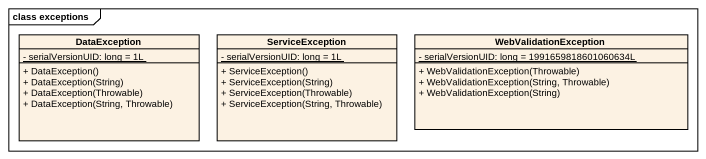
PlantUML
@startuml
mainframe class exceptions
hide circle
hide empty members
skinparam classAttributeIconSize 0
class DataException {
  {static} - serialVersionUID: long = 1L
  + DataException()
  + DataException(String)
  + DataException(Throwable)
  + DataException(String, Throwable)
}
class ServiceException {
  {static} - serialVersionUID: long = 1L
  + ServiceException()
  + ServiceException(String)
  + ServiceException(Throwable)
  + ServiceException(String, Throwable)
}
class WebValidationException {
  {static} - serialVersionUID: long = 1991659818601060634L
  + WebValidationException(Throwable)
  + WebValidationException(String, Throwable)
  + WebValidationException(String)
}
@enduml
